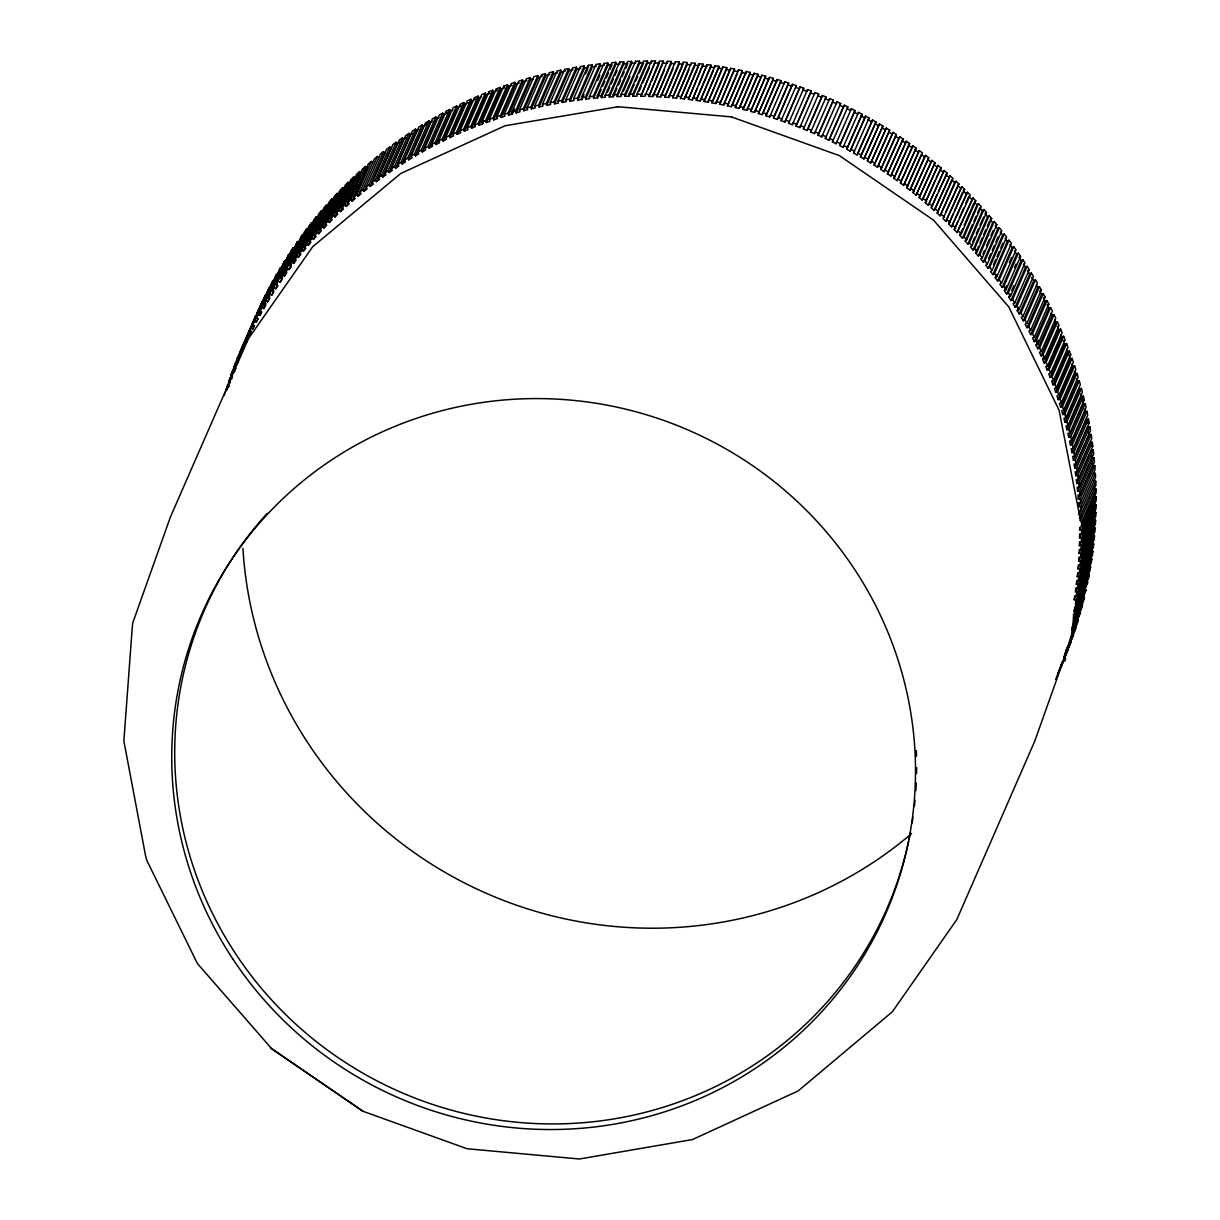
<?xml version="1.0" encoding="UTF-8"?>
<svg xmlns="http://www.w3.org/2000/svg" width="1220" height="1220" viewBox="0 0 1220 1220"><rect width="100%" height="100%" fill="white"/><g stroke="black" fill="none" stroke-linecap="round" stroke-linejoin="round"><path stroke-width="1.5" d="M1079.593 537.837L1094.127 504.592L1096.109 504.638L1081.576 537.883L1079.593 537.837L1079.624 533.933L1081.606 533.979L1096.139 500.734L1096.139 496.891L1094.157 496.86L1079.624 530.12L1081.606 530.136L1096.139 496.891M664.473 69.921L652.852 96.532L648.872 96.395L663.436 61.198L659.425 61.091L644.907 96.288L640.927 96.227L655.445 61.031L651.449 61L636.932 94.245L636.977 96.197L632.997 96.212L632.951 94.26L647.484 61.015L643.504 61.046L628.986 94.306L629.062 96.243L625.082 96.334L625.006 94.382L639.539 61.137L635.574 61.244L621.056 94.489L621.163 96.441L617.198 96.594L617.076 94.641L631.609 61.396L627.659 61.58L613.141 94.825L613.294 96.776L609.329 97.005L609.176 95.053L623.694 61.808L619.699 62.068L605.166 95.312L605.349 97.249L601.399 97.554L601.216 95.602L615.734 62.357L611.83 62.678L597.312 95.922L597.525 97.874L593.576 98.24L593.362 96.288L607.88 63.044L603.915 63.44L589.397 96.7L589.641 98.637L585.707 99.064L585.447 97.127L599.981 63.882L596.031 64.355L581.498 97.6L581.803 99.537L577.868 100.04L577.563 98.103L592.096 64.858L588.177 65.392L573.644 98.652L573.979 100.574L570.045 101.153L569.725 99.232L584.243 65.971L580.339 66.581L565.821 99.842L566.187 101.763L562.267 102.404L561.901 100.482L576.435 67.237L572.561 67.908L558.028 101.168L558.424 103.075L554.536 103.791L554.139 101.885L568.657 68.625L564.723 69.388L550.189 102.648L550.632 104.554L546.743 105.332L546.316 103.425L560.834 70.18L557.006 70.989L542.473 104.249L542.946 106.14L539.087 106.994L538.615 105.103L553.133 71.843L549.244 72.743L534.726 106.003L535.229 107.894L531.386 108.824L530.868 106.933L545.401 73.673L541.604 74.618L527.086 107.878L527.62 109.754L523.792 110.746L523.258 108.87L537.791 75.625L533.948 76.646L519.415 109.907L519.995 111.782L516.182 112.85L515.602 110.974L530.136 77.714L526.323 78.812L511.79 112.072L512.4 113.933L508.618 115.061L508.008 113.201L522.541 79.956L518.744 81.115L504.211 114.375L504.866 116.22L501.1 117.425L500.459 115.564L514.977 82.319L511.302 83.524L496.769 116.784L497.44 118.63L493.703 119.895L493.032 118.05L507.55 84.805L503.814 86.102L489.296 119.347L490.013 121.176L486.292 122.519L485.575 120.688L500.108 87.428L496.403 88.801L481.87 122.046L482.617 123.876L478.926 125.263L478.194 123.449L492.712 90.204L493.459 92.019L478.926 125.263M652.852 96.532L667.401 61.335L671.351 61.503L671.274 63.455L656.756 96.7L660.721 96.898L673.074 68.64M648.872 96.395L663.436 61.198M667.401 61.335L667.37 63.272L663.405 63.15M1079.41 545.645L1093.944 512.4L1095.926 512.491L1081.393 545.736L1079.41 545.645L1079.517 541.741L1081.499 541.832L1081.576 537.883M1096.109 504.638L1096.033 508.587L1081.499 541.832M656.756 96.7L671.351 61.503M660.721 96.898L675.316 61.701L679.357 61.961L679.25 63.897L664.732 97.158L668.697 97.432L682.499 65.849M1079.09 553.392L1093.623 520.147L1095.606 520.269L1081.072 553.514L1079.09 553.392L1079.273 549.488L1081.255 549.61L1081.393 545.736M1095.926 512.491L1095.789 516.365L1081.255 549.61M664.732 97.158L679.357 61.961M668.697 97.432L683.337 62.235L687.302 62.556L687.165 64.492L672.632 97.737L676.597 98.088L688.949 69.83M683.337 62.235L683.23 64.172L679.25 63.897M1078.632 561.139L1093.15 527.894L1095.133 528.046L1080.6 561.307L1078.632 561.139L1078.877 557.25L1080.859 557.403L1081.072 553.514M1080.859 557.403L1095.392 524.158L1095.606 520.269M672.632 97.737L687.302 62.556M676.597 98.088L691.267 62.906L695.171 63.287L694.988 65.224L680.47 98.469L684.42 98.896L698.221 67.298M1091.092 538.981L1092.54 535.641L1094.523 535.839L1079.99 569.099L1078.022 568.901L1078.343 565.012L1080.31 565.211L1080.6 561.307M1095.133 528.046L1094.843 531.95L1080.31 565.211M680.47 98.469L695.171 63.287M684.42 98.896L699.121 63.699L703.132 64.172L688.385 99.354L692.335 99.842L697.428 88.206M699.121 63.699L698.953 65.636L694.988 65.224M1090.893 551.089L1092.861 551.364L1078.327 584.609L1076.36 584.334L1076.833 580.476L1078.8 580.735L1093.318 547.49L1093.76 543.647L1079.227 576.892L1077.26 576.663L1077.656 572.775L1079.624 573.004L1079.99 569.099M1094.523 535.839L1094.157 539.758L1079.624 573.004M688.385 99.354L703.132 64.172M692.335 99.842L707.082 64.66L711.001 65.178L710.757 67.115L696.223 100.36L700.173 100.925L713.258 71.004M698.877 84.881L707.082 64.66M1078.8 580.735L1079.227 576.892M696.223 100.36L711.001 65.178M700.173 100.925L714.95 65.743L718.885 66.337L718.611 68.274L704.077 101.519L708.012 102.144L722.819 66.978L726.784 67.649L726.464 69.57L711.931 102.816L715.85 103.517L730.704 68.35L734.577 69.082L719.708 104.249L723.612 105.027L737.414 73.429M714.95 65.743L714.707 67.68L710.757 67.115M1075.491 590.739L1075.857 588.162L1077.824 588.467L1078.327 584.609M1092.861 551.364L1092.357 555.207L1077.824 588.467M704.077 101.519L718.885 66.337M708.012 102.144L722.819 66.978M1088.652 566.461L1090.619 566.797L1076.086 600.042L1074.134 599.706L1074.744 595.863L1076.696 596.199L1077.275 592.325L1075.323 592.02L1077.504 587.034M1089.841 558.775L1091.809 559.08L1091.229 562.938L1076.696 596.199M711.931 102.816L726.784 67.649M715.85 103.517L730.704 68.35M1076.086 600.042L1075.43 603.915L1089.963 570.67L1090.619 566.797M719.708 104.249L734.577 69.082M723.612 105.027L738.496 69.86L742.385 70.668L742.004 72.575L727.471 105.82L731.375 106.658L746.289 71.507L750.193 72.392L749.766 74.283L735.233 107.543L739.122 108.443L754.082 73.307L757.986 74.252L757.529 76.143L743.01 109.403L746.869 110.379L761.859 75.243L765.702 76.25L750.681 111.386L754.524 112.423L769.545 77.302L773.404 78.385L772.87 80.261L758.352 113.506L762.18 114.619L777.231 79.498L781.013 80.642L780.449 82.502L765.931 115.748L769.744 116.937L784.826 81.816L788.699 83.067L773.571 118.157L777.369 119.407L792.497 84.317L796.279 85.598L795.638 87.428L799.405 88.74L800.045 86.91L803.766 88.252L803.111 90.067L806.847 91.454L807.518 89.624L811.269 91.043L796.05 126.117L799.771 127.551L814.99 92.491L818.696 93.97L817.964 95.77L821.655 97.28L822.387 95.48L826.047 97.02L825.284 98.805L828.944 100.375L829.707 98.591L833.382 100.208L818.056 135.222L821.701 136.869L822.509 135.1L826.123 136.777L825.299 138.531L828.898 140.224L844.255 105.225L847.824 106.948L832.437 141.932L836.02 143.701L836.889 141.962L840.473 143.777L839.573 145.5L843.127 147.33L844.027 145.607L847.564 147.483L846.634 149.191L850.142 151.082L865.605 116.129L869.082 118.05L853.603 152.988L857.08 154.94L872.559 120.002L875.99 121.969L860.481 156.892L863.928 158.905L879.437 123.982L882.884 126.041L867.344 160.948L870.745 163.023L886.299 128.13L889.685 130.235L874.115 165.127L877.485 167.262L893.055 132.385L896.395 134.535L880.794 169.397L884.119 171.608L899.735 136.747L903.09 139.004L887.443 173.835L890.737 176.092L906.369 141.261L909.601 143.518L893.924 178.333L897.173 180.651L912.85 145.836L916.098 148.184L900.39 182.985L903.593 185.364L919.301 150.563L922.488 152.973L906.75 187.743L909.922 190.167L925.644 155.398L928.771 157.853L913.018 192.607L916.128 195.093L931.897 160.338L934.962 162.824L919.178 197.564L922.259 200.095L938.043 165.371L941.123 167.963L925.309 202.672L928.328 205.265L944.143 170.556L947.101 173.149L931.272 207.827L934.245 210.481L950.09 175.802L953.049 178.486L937.189 213.149L940.117 215.848L955.977 181.185L958.889 183.915L942.999 218.548L945.881 221.293L961.772 186.66L964.623 189.435L948.702 224.053L951.524 226.844L967.445 192.242L970.251 195.063L954.299 229.65L957.075 232.501L973.026 197.915L975.756 200.766L961.238 234.026L959.789 235.323L962.504 238.22L963.952 236.924L978.486 203.664L981.215 206.637L966.697 239.882L965.218 241.163L967.887 244.107L969.366 242.826L983.884 209.581L986.507 212.524L971.974 245.769L970.495 247.019L973.102 250.024L974.597 248.758L989.13 215.513L991.692 218.502L977.159 251.747L975.649 252.982L978.211 256.017L979.721 254.782L994.254 221.537L996.801 224.617L982.283 257.877L980.743 259.067L983.244 262.147L984.784 260.958L999.317 227.698L1001.803 230.824L987.285 264.084L985.714 265.243L988.169 268.369L989.725 267.195L1004.258 233.95L1006.637 237.046L992.119 270.306L990.533 271.45L992.928 274.607L994.513 273.463L1009.031 240.218L1011.41 243.421L996.877 276.665L995.276 277.779L997.609 280.996L999.211 279.883L1013.744 246.623L1016.062 249.871L1001.529 283.116L999.897 284.199L1002.184 287.447L1003.801 286.364L1018.334 253.119L1020.576 256.398L1006.058 289.643L1004.411 290.695L1006.622 293.989L1008.269 292.922L1022.802 259.677L1024.983 262.986L1010.465 296.246L1008.803 297.268L1010.953 300.593L1012.615 299.571L1027.148 266.311L1029.268 269.666L1014.75 302.911L1013.057 303.902L1015.162 307.272L1016.839 306.266L1031.373 273.021L1033.431 276.406L1018.913 309.651L1017.205 310.612L1019.234 314.013L1020.942 313.052L1035.46 279.807L1037.473 283.208L1022.939 316.468L1021.216 317.398L1023.199 320.829L1024.907 319.899L1039.44 286.639L1041.377 290.101L1026.859 323.346L1025.12 324.245L1027.026 327.707L1028.765 326.808L1043.283 293.562L1045.174 297.039L1030.641 330.284L1028.887 331.154L1030.732 334.661L1032.486 333.792L1047.004 300.532L1048.819 304.039L1034.301 337.299L1032.532 338.138L1034.301 341.661L1036.085 340.822L1050.603 307.577L1052.357 311.115L1037.823 344.36L1036.039 345.168L1037.763 348.737L1039.547 347.929L1054.065 314.668L1055.757 318.252L1041.224 351.497L1039.425 352.275L1041.072 355.859L1042.887 355.081L1057.404 321.836L1059.021 325.435L1044.503 358.68L1042.688 359.427L1044.274 363.041L1046.089 362.294L1060.607 329.049L1062.132 332.602L1047.614 365.847L1045.769 366.564L1047.294 370.209L1049.124 369.492L1063.657 336.247L1065.136 339.892L1050.618 373.152L1048.773 373.823L1050.222 377.498L1052.067 376.812L1066.6 343.567L1064.755 344.238L1050.222 377.498M738.496 69.86L738.146 71.766L734.226 71.004M1089.277 574.513L1088.56 578.311L1074.027 611.571L1074.744 607.758L1089.277 574.513L1087.325 574.132M727.471 105.82L742.385 70.668M731.375 106.658L746.289 71.507M735.233 107.543L750.193 72.392M739.122 108.443L754.082 73.307M743.01 109.403L757.986 74.252M746.869 110.379L761.859 75.243M1082.491 596.9L1084.412 597.373L1083.497 601.14L1071.877 627.736M750.681 111.386L765.702 76.25M754.524 112.423L769.545 77.302M1080.6 604.403L1082.521 604.907L1081.53 608.673L1072.075 630.283M758.352 113.506L773.404 78.385M762.18 114.619L777.231 79.498M224.19 395.631L224.938 393.175M765.931 115.748L781.013 80.642M769.744 116.937L770.308 115.076L774.182 116.312L788.699 83.067M784.826 81.816L784.262 83.677L780.449 82.502M1076.391 619.348L1078.297 619.928L1077.168 623.633L1069.178 641.918M226.096 389.454L232.379 374.113M1074.103 626.729L1075.994 627.339L1074.789 631.045L1064.618 654.317M773.571 118.157L774.182 116.312M777.369 119.407L792.497 84.317M230.397 382.699L228.521 382.058L236.314 363.423M799.405 88.74L784.887 122L781.12 120.673L781.745 118.843L777.963 117.562M784.887 122L800.045 86.91M232.517 376.614L231.648 379.054L229.772 378.383M1072.395 635.33L1034.712 741.257L956.8 919.59L892.323 1011.807L798.109 1090.954L692.487 1139.556L579.409 1159L467.138 1148.752L362.981 1111.283L271.74 1048.788L197.411 963.556L146.797 860.374L145.668 856.272L123.86 740.982L132.141 629.062L132.66 623.145L170.343 517.219L248.255 338.885L312.732 246.669L400.831 173.423L505.126 125.736L618.174 106.719M249.703 330.483L231.068 374.723L241.956 349.774M245.601 341.463L246.943 337.772M807.518 89.624L792.329 124.699L788.577 123.327L789.248 121.497L785.512 120.155M792.329 124.699L792.985 122.884L796.751 124.303L811.269 91.043M232.41 371.017L234.27 371.719L235.643 368.074L233.767 367.373L235.17 363.728L265.472 294.935L249.2 331.718L251 332.572L249.307 336.079L247.507 335.21L245.86 338.733L247.66 339.556L246.043 343.094L244.229 342.256L242.627 345.824L244.458 346.617L242.887 350.186L241.072 349.393L255.59 316.132L254.08 319.671M796.05 126.117L796.751 124.303M799.771 127.551L800.472 125.751L804.178 127.215L803.431 129.015L807.137 130.525L821.655 97.28M814.99 92.491L814.289 94.306L810.568 92.857M1068.247 649.391L1057.404 674.919M235.17 363.728L237.031 364.46L238.449 360.845L236.604 360.113L238.052 356.514L239.898 357.292L241.346 353.952M251.137 326.853L252.586 323.269M807.137 130.525L822.387 95.48M1064.419 659.029L1065.395 656.634M239.898 357.292L241.392 353.693L239.562 352.931L241.072 349.393M829.707 98.591L814.426 133.62L810.751 132.05L811.513 130.266L807.869 128.74M814.426 133.62L815.189 131.836L818.864 133.453M1060.866 667.416L1062.422 663.802M236.604 360.113L262.041 301.965L260.378 305.473M252.708 324.703L269.04 287.981L252.708 324.703L254.492 325.603L252.723 329.08L250.954 328.18M256.337 317.795L272.716 281.118L256.337 317.795L258.091 318.725L256.276 322.156L254.507 321.241M228.521 382.058L235.048 367.098M246.043 343.094L248.224 338.108M249.307 336.079L251.488 331.093M260.073 310.978L276.513 274.347L260.073 310.978L261.827 311.923L259.936 315.339L258.198 314.379M225.654 391.513L230.016 381.54M234.27 371.719L235.734 368.394M252.723 329.08L254.187 325.755M256.276 322.156L257.725 318.832M259.174 315.507L260.638 312.183M263.947 304.237L280.432 267.668L263.947 304.237L265.67 305.229L263.718 308.599L261.995 307.608M226.722 390.217L228.902 385.23M259.936 315.339L261.385 312.015M264.008 306.937L265.457 303.612M267.912 297.588L284.504 261.004L267.912 297.588L269.62 298.61L267.607 301.935L265.899 300.928M263.718 308.599L265.899 303.612M272.045 290.97L288.683 254.446L272.045 290.97L273.738 292.022L271.663 295.316L269.971 294.264M267.607 301.935L269.788 296.948M274.149 287.691L275.827 288.774L277.962 285.51L276.299 284.443L290.817 251.183L293.029 247.904L294.676 249.002M271.663 295.316L273.844 290.329M276.299 284.443L293.029 247.904M275.827 288.774L277.275 285.45M280.691 277.931L297.436 241.514L280.691 277.931L282.354 279.044L280.158 282.262L278.495 281.149M280.158 282.262L285.236 270.627M285.175 271.602L301.996 235.17L285.175 271.602L286.807 272.731L284.534 275.903L282.903 274.774M284.534 274.058L285.983 270.733M284.534 275.903L287.447 269.254M287.478 268.415L289.079 269.589L291.412 266.448L289.796 265.289L304.329 232.044L306.632 228.979L308.218 230.183M289.796 265.289L292.098 262.239L306.632 228.979M289.079 269.589L291.26 264.603M292.724 261.278L294.904 256.291M292.098 262.239L293.7 263.428L296.079 260.333L294.477 259.143L309.011 225.898L311.42 222.833L312.976 224.053M293.7 263.428L311.42 222.833M294.477 259.143L296.887 256.078L298.458 257.298L300.898 254.263L299.327 253.043L313.845 219.783L316.361 216.718L317.901 217.968L312.091 231.266M298.458 257.298L302.087 248.987M305 242.338L307.165 237.351M308.629 234.026L310.81 229.04M299.327 253.043L301.828 249.963L316.361 216.718M301.828 249.963L303.383 251.213L305.869 248.209L304.329 246.974L318.847 213.713L321.363 210.755L322.873 212.036L320.692 217.023M303.383 251.213L307.73 241.24M304.329 246.974L306.83 244.015L321.363 210.755M309.377 241.057L323.91 207.812L326.518 204.853L311.985 238.098L309.377 241.057L310.902 242.338L308.355 245.296L306.83 244.015M308.355 245.296L311.985 236.985M313.433 233.645L315.614 228.658M317.063 225.334L319.243 220.347M311.985 238.098L313.479 239.41L316.087 236.497L314.592 235.201L329.11 201.956L331.718 199.104L333.182 200.431M313.479 239.41L319.289 226.112M320.753 222.787L327.28 207.812M314.592 235.201L317.185 232.364L331.718 199.104M317.185 232.364L318.664 233.691L321.317 230.824L319.853 229.497L334.371 196.252L337.071 193.4L338.519 194.758L324.002 228.018L322.553 226.661L337.071 193.4M318.664 233.691L332.465 202.093M324.002 228.018L326.716 225.212L325.267 223.855L339.785 190.594L342.53 187.819L343.948 189.191M325.267 223.855L327.997 221.064L342.53 187.819M327.997 221.064L329.43 222.452L332.191 219.691L330.772 218.304L345.29 185.059L348.081 182.329L349.484 183.732L334.966 216.977L333.563 215.574L348.081 182.329M329.43 222.452L343.232 190.854M334.966 216.977L337.772 214.278L336.385 212.875L350.902 179.63L353.739 176.946L355.111 178.379L340.594 211.624L339.206 210.206L353.739 176.946M340.594 211.624L343.46 208.971L342.088 207.552L356.606 174.292L359.488 171.684L360.83 173.133L346.312 206.393L344.955 204.929L359.488 171.684M346.312 206.393L349.225 203.786L347.883 202.337L362.401 169.077L365.39 166.469L366.702 167.948L352.183 201.193L350.857 199.729L365.39 166.469M352.183 201.193L355.142 198.646L353.83 197.183L368.348 163.922L371.322 161.421L372.618 162.931M353.83 197.183L356.789 194.681L371.322 161.421M356.789 194.681L358.085 196.176L374.327 158.935L377.407 156.45L378.673 157.959M358.085 196.176L361.105 193.69L359.808 192.18L362.874 189.695L377.407 156.45M362.874 189.695L364.139 191.22L380.457 154.01L383.507 151.631L384.742 153.171L370.224 186.416L368.974 184.876L383.507 151.631M370.224 186.416L373.32 184.037L372.085 182.497L386.618 149.236L389.76 146.873L390.979 148.444L376.446 181.688L375.241 180.118L389.76 146.873M376.446 181.688L379.603 179.355L378.398 177.8L392.916 144.54L396.103 142.237L397.293 143.823L382.76 177.068L381.585 175.482L396.103 142.237M382.76 177.068L385.962 174.811L384.773 173.225L399.306 139.964L402.463 137.768L403.622 139.37L389.088 172.63L387.945 171.013L402.463 137.768M389.088 172.63L392.337 170.419L391.178 168.802L405.711 135.557L408.974 133.361L410.103 134.993L395.57 168.238L394.441 166.621L408.974 133.361M395.57 168.238L398.849 166.088L397.72 164.471L412.253 131.211L415.562 129.091L416.661 130.738L402.127 163.983L401.029 162.336L415.562 129.091M402.127 163.983L405.452 161.894L404.354 160.247L418.887 126.987L422.227 124.928L423.294 126.59L408.761 159.835L407.693 158.173L422.227 124.928M408.761 159.835L412.116 157.807L411.064 156.145L425.582 122.9L428.967 120.887L429.989 122.579L415.471 155.825L414.434 154.147L428.967 120.887M415.471 155.825L418.872 153.857L417.835 152.165L432.368 118.919L435.784 116.983L436.775 118.675L422.257 151.921L421.251 150.228L435.784 116.983M422.257 151.921L425.688 150.014L424.682 148.321L439.215 115.061L442.662 113.185L443.638 114.909L429.104 148.154L428.128 146.43L442.662 113.185M429.104 148.154L432.582 146.308L431.605 144.585L446.139 111.34L449.616 109.525L450.561 111.249L436.028 144.509L435.098 142.77L449.616 109.525M436.028 144.509L439.536 142.725L438.59 140.986L453.123 107.741L456.646 105.987L457.546 107.726L443.028 140.986L442.113 139.232L456.646 105.987M443.028 140.986L446.566 139.263L445.651 137.509L460.184 104.264L463.737 102.572L464.606 104.34L450.073 137.585L449.204 135.816L463.737 102.572M450.073 137.585L453.642 135.923L452.772 134.154L467.306 100.909L470.889 99.277L471.728 101.062L457.195 134.307L456.356 132.538L470.889 99.277M457.195 134.307L460.794 132.721L459.955 130.936L474.488 97.691L478.103 96.121L478.911 97.92L464.393 131.165L463.57 129.381L478.103 96.121M464.393 131.165L468.022 129.64L467.199 127.841L481.732 94.596L485.377 93.101L486.155 94.901L471.637 128.161L470.859 126.346L485.377 93.101M471.637 128.161L475.281 126.697L474.504 124.882L489.037 91.637L492.712 90.204M482.617 123.876L484.065 120.551M486.292 122.519L500.825 89.258L500.108 87.428M493.703 119.895L508.237 86.635L507.55 84.805M501.1 117.425L515.618 84.18L514.977 82.319M508.618 115.061L523.136 81.816L522.541 79.956M512.4 113.933L514.581 108.946M516.182 112.85L530.715 79.59L530.136 77.714M523.792 110.746L538.325 77.501L537.791 75.625M531.386 108.824L545.904 75.564L545.401 73.673M539.087 106.994L553.605 73.749L553.133 71.843M546.743 105.332L561.276 72.087L560.834 70.18M554.536 103.791L569.054 70.546L568.657 68.625M562.267 102.404L576.801 69.159L576.435 67.237M570.045 101.153L584.578 67.908L584.243 65.971M585.6 73.978L587.781 68.991M577.868 100.04L592.386 66.795L592.096 64.858M581.803 99.537L583.968 94.55M585.707 99.064L600.225 65.819L599.981 63.882M597.632 80.337L599.813 75.35M593.576 98.24L608.109 64.98L607.88 63.044M597.525 97.874L601.155 89.563M602.619 86.239L604.8 81.252M606.249 77.912L608.429 72.925M609.878 69.601L612.059 64.614L608.109 64.98M601.399 97.554L615.917 64.294L615.734 62.357M607.529 92.262L609.71 87.276M611.159 83.951L613.34 78.965M614.804 75.64L616.984 70.653M609.329 97.005L623.847 63.745L623.694 61.808M613.294 96.776L616.923 88.465M618.372 85.141L620.553 80.154M622.002 76.829L624.183 71.843M625.631 68.518L627.812 63.531L623.847 63.745M617.198 96.594L631.716 63.348L631.609 61.396M623.344 91.454L629.886 76.494M625.082 96.334L639.615 63.074L639.539 61.137M629.062 96.243L634.141 84.607M635.589 81.282L637.77 76.296M639.219 72.971L643.58 62.998L639.615 63.074M632.997 96.212L647.515 62.952L647.484 61.015M639.143 91.21L641.323 86.223M642.787 82.899L649.314 67.939M640.927 96.227L655.445 61.031M647.805 89.639L649.986 84.653M651.434 81.328L659.425 63.044L655.445 62.982M781.12 120.673L796.279 85.598M788.577 123.327L803.766 88.252M803.431 129.015L818.696 93.97M810.751 132.05L826.047 97.02M818.056 135.222L833.382 100.208M821.701 136.869L837.027 101.855L840.656 103.517L825.299 138.531M828.898 140.224L844.255 105.225M836.02 143.701L851.407 108.717L855.006 110.532L840.473 143.777M840.305 143.838L855.006 110.532M843.127 147.33L858.544 112.362L862.082 114.238L847.564 147.483M846.634 149.191L862.082 114.238M850.142 151.082L865.605 116.129M857.08 154.94L872.559 120.002M860.481 156.892L875.99 121.969M863.928 158.905L879.437 123.982M867.344 160.948L882.884 126.041M870.745 163.023L886.299 128.13M874.115 165.127L889.685 130.235M877.485 167.262L893.055 132.385M880.794 169.397L896.395 134.535M884.119 171.608L899.735 136.747M887.443 173.835L903.09 139.004M890.737 176.092L906.369 141.261M893.924 178.333L909.601 143.518M897.173 180.651L912.85 145.836M900.39 182.985L916.098 148.184M903.593 185.364L919.301 150.563M906.75 187.743L921.283 154.498L924.44 156.923L909.922 190.167M913.018 192.607L928.771 157.853M916.128 195.093L931.897 160.338M919.178 197.564L934.962 162.824M922.259 200.095L938.043 165.371M925.309 202.672L934.749 181.063M936.197 177.739L941.123 167.963M928.328 205.265L944.143 170.556M931.272 207.827L937.082 194.529M938.531 191.204L947.101 173.149M934.245 210.481L950.09 175.802M937.189 213.149L951.707 179.889L954.635 182.588L940.117 215.848M945.896 211.899L958.889 183.915M945.881 221.293L961.772 186.66M948.702 224.053L953.064 214.079M954.513 210.755L962.504 192.455M951.524 226.844L967.445 192.242M954.299 229.65L957.929 221.338M959.377 218.014L963.739 208.025M965.92 203.038L968.817 196.389M957.075 232.501L973.026 197.915M959.789 235.323L962.687 228.674M964.151 225.349L973.59 203.74M962.504 238.22L977.037 204.975L978.486 203.664M965.218 241.163L972.477 224.541M973.941 221.216L976.122 216.23M977.571 212.905L979.751 207.918L982.42 210.862L967.887 244.107M972.66 242.033L974.841 237.046M976.305 233.721L978.47 228.735M979.934 225.41L983.564 217.099M973.102 250.024L987.636 216.763L989.13 215.513M975.649 252.982L978.547 246.318M979.995 242.993L982.176 238.007M983.64 234.682L985.806 229.695M987.27 226.371L989.451 221.384M978.211 256.017L992.729 222.757L994.254 221.537M982.923 254.08L984.372 250.756M986.553 245.769L989.451 239.12M990.914 235.796L993.08 230.809M983.244 262.147L997.777 228.902L999.317 227.698M988.627 258.594L990.808 253.608M992.256 250.283L994.437 245.296M995.886 241.972L998.067 236.985M988.169 268.369L1002.687 235.124L1004.258 233.95M993.431 264.801L995.611 259.814M997.06 256.474L999.241 251.488M1000.705 248.163L1002.87 243.177M992.928 274.607L1007.445 241.362L1009.031 240.218M995.276 277.779L996.725 274.454M997.609 280.996L1012.143 247.736L1013.744 246.623M1009.352 262.59L1011.517 257.603M1002.184 287.447L1016.702 254.202L1018.334 253.119M1004.411 290.695L1006.591 285.709M1014.582 267.424L1016.031 264.099M1006.622 293.989L1021.155 260.729L1022.802 259.677M1008.803 297.268L1010.251 293.944M1011.7 290.619L1013.881 285.632M1010.953 300.593L1025.471 267.332L1027.148 266.311M1015.162 307.272L1029.68 274.012L1031.373 273.021M1017.205 310.612L1018.654 307.287M1019.234 314.013L1033.767 280.768L1035.46 279.807M1023.199 320.829L1037.717 287.584L1039.44 286.639M1027.026 327.707L1041.544 294.462L1043.283 293.562M1030.732 334.661L1045.25 301.401L1047.004 300.532M1034.301 341.661L1048.834 308.416L1050.603 307.577M1036.039 345.168L1038.22 340.182M1037.763 348.737L1052.28 315.477L1054.065 314.668M1041.072 355.859L1055.605 322.614L1057.404 321.836M1042.688 359.427L1044.137 356.103M1044.274 363.041L1058.792 329.796L1060.607 329.049M1047.294 370.209L1061.827 336.949L1063.657 336.247M1053.028 384.834L1067.546 351.589L1069.406 350.933L1054.873 384.193L1053.028 384.834L1051.64 381.143L1053.501 380.503L1068.018 347.242L1066.6 343.567M1055.681 392.215L1070.214 358.97L1072.075 358.36L1057.557 391.605L1055.681 392.215L1054.37 388.509L1056.23 387.899L1070.764 354.654L1069.406 350.933M1058.213 399.657L1072.731 366.412L1074.622 365.832L1060.088 399.077L1058.213 399.657L1056.962 395.921L1058.838 395.341L1073.371 362.096L1072.075 358.36M1060.607 407.144L1075.125 373.884L1077.016 373.35L1062.498 406.595L1060.607 407.144L1059.418 403.393L1061.309 402.844L1075.842 369.599L1074.622 365.832M1062.833 414.587L1077.367 381.341L1079.273 380.823L1064.74 414.083L1062.833 414.587L1061.72 410.82L1063.627 410.301L1078.16 377.056L1077.016 373.35M1064.953 422.15L1079.486 388.906L1081.393 388.433L1066.875 421.678L1064.953 422.15L1063.916 418.368L1065.822 417.896L1080.356 384.635L1079.273 380.823M1066.936 429.76L1081.454 396.515L1083.39 396.073L1068.857 429.318L1066.936 429.76L1065.96 425.963L1067.881 425.521L1082.414 392.261L1081.393 388.433M1068.751 437.324L1083.284 404.079L1085.22 403.667L1070.687 436.928L1068.751 437.324L1067.851 433.512L1069.787 433.1L1084.305 399.855L1083.39 396.073M1070.443 444.934L1084.961 411.674L1086.913 411.308L1072.38 444.553L1070.443 444.934L1069.604 441.091L1071.541 440.725L1086.074 407.465L1085.22 403.667M1071.999 452.65L1086.532 419.39L1088.484 419.055L1073.951 452.315L1071.999 452.65L1071.236 448.792L1073.188 448.457L1087.721 415.212L1086.913 411.308M1073.402 460.306L1087.935 427.061L1089.887 426.756L1075.369 460.016L1073.402 460.306L1072.715 456.448L1074.668 456.143L1089.201 422.898L1088.484 419.055M1074.668 468.007L1089.201 434.762L1091.153 434.488L1076.635 467.748L1074.668 468.007L1074.057 464.134L1076.009 463.874L1090.543 430.614L1089.887 426.756M1075.796 475.739L1090.329 442.479L1092.281 442.25L1077.763 475.495L1075.796 475.739L1075.247 471.85L1077.214 471.621L1091.747 438.376L1091.153 434.488M1076.772 483.486L1091.305 450.241L1093.272 450.043L1078.755 483.288L1076.772 483.486L1076.299 479.597L1078.266 479.399L1092.8 446.154L1092.281 442.25M1077.611 491.172L1092.129 457.927L1094.111 457.774L1079.578 491.019L1077.611 491.172L1077.199 487.283L1079.181 487.131L1093.699 453.87L1093.272 450.043M1078.297 498.98L1092.83 465.72L1094.813 465.598L1080.279 498.858L1078.297 498.98L1077.977 495.076L1079.944 494.954L1094.477 461.709L1094.111 457.774M1093.379 473.467L1095.362 473.375L1080.828 506.62L1078.846 506.712L1095.102 469.471L1094.813 465.598M1093.776 481.305L1095.758 481.244L1081.24 514.505L1079.258 514.55L1095.575 477.34L1095.362 473.375M1080.234 520.665L1095.911 485.148L1095.758 481.244M1096.017 489.052L1081.499 522.312L1081.576 526.232L1096.094 492.971L1096.017 489.052L1094.035 489.083L1093.959 486.475M1078.022 568.901L1085.998 550.616M1087.462 547.292L1089.643 542.305M1077.26 576.663L1082.338 565.028M1083.787 561.703L1085.968 556.716M1087.432 553.392L1089.597 548.39M1076.36 584.334L1087.249 559.4M1074.134 599.706L1091.809 559.08M1083.68 586.713L1085.861 581.726M1073.28 615.383L1087.798 582.138L1073.203 617.549M1073.112 619.684L1086.181 589.763L1072.959 621.849M1072.792 623.984L1084.412 597.373M1071.633 629.84L1082.521 604.907M1071.77 632.372L1080.478 612.425L1071.419 634.491M1070.306 638.212L1078.297 619.928M1065.822 650.611L1075.994 627.339M1064.099 656.345L1073.554 634.736L1064.297 656.68M1060.805 665.342L1062.986 660.34L1064.846 660.996L1065.639 658.525L1063.718 657.9M1064.435 657.016L1070.977 642.055L1064.618 657.702M1058.075 672.662L1063.077 660.706M1055.651 679.281L1063.931 660.218M257.161 312.579L258.762 309.011M837.027 101.855L836.234 103.624L832.589 101.977M1058.213 673.333L1059.28 670.97M840.656 103.517L839.817 105.271L843.432 106.979M847.824 106.948L846.97 108.687L850.553 110.456L851.407 108.717M832.437 141.932L833.306 140.193L829.737 138.47M858.544 112.362L857.66 114.085L854.107 112.255M869.082 118.05L868.121 119.728L871.614 121.68M853.603 152.988L854.564 151.295L851.072 149.374M924.44 156.923L925.644 155.398M319.853 229.497L322.553 226.661M954.635 182.588L955.977 181.185M330.772 218.304L333.563 215.574M964.623 189.435L963.22 190.793L966.057 193.599M336.385 212.875L339.206 210.206M355.111 178.379L357.033 176.61M342.088 207.552L344.955 204.929M975.756 200.766L974.307 202.078L977.037 204.975M347.883 202.337L350.857 199.729M982.42 210.862L983.884 209.581M986.507 212.524L985.013 213.774L987.636 216.763M991.692 218.502L990.167 219.722L992.729 222.757M364.139 191.22L367.205 188.78L365.939 187.255L368.974 184.876M996.801 224.617L995.261 225.822L997.777 228.902M372.085 182.497L375.241 180.118M378.398 177.8L381.585 175.482M397.293 143.823L399.413 142.313M384.773 173.225L387.945 171.013M403.622 139.37L405.772 137.891M391.178 168.802L394.441 166.621M410.103 134.993L412.284 133.559M397.72 164.471L401.029 162.336M1018.929 257.45L1020.576 256.398M416.661 130.738L418.872 129.335M404.354 160.247L407.693 158.173M423.294 126.59L426.649 124.562L425.582 122.9M411.064 156.145L414.434 154.147M1029.268 269.666L1027.591 270.657L1029.68 274.012M429.989 122.579L432.261 121.253M417.835 152.165L421.251 150.228M436.775 118.675L439.063 117.41M424.682 148.321L428.128 146.43M443.638 114.909L445.94 113.674M431.605 144.585L435.098 142.77M1039.638 291L1041.377 290.101M450.561 111.249L452.894 110.059M438.59 140.986L442.113 139.232M1045.174 297.039L1043.405 297.909L1045.25 301.401M457.546 107.726L461.084 106.003M445.651 137.509L449.204 135.816M1047.05 304.893L1048.819 304.039M464.606 104.34L468.175 102.678M452.772 134.154L456.356 132.538M471.728 101.062L474.122 99.994M459.955 130.936L463.57 129.381M478.911 97.92L481.336 96.898M467.199 127.841L470.859 126.346M486.155 94.901L488.595 93.925M474.504 124.882L478.194 123.449M493.459 92.019L497.15 90.615L496.403 88.801M481.87 122.046L485.575 120.688M500.825 89.258L504.531 87.931L503.814 86.102M489.296 119.347L493.032 118.05M508.237 86.635L511.973 85.369M496.769 116.784L500.459 115.564M1068.888 355.264L1070.764 354.654M515.618 84.18L519.384 82.975M504.211 114.375L508.008 113.201M523.136 81.816L526.933 80.688M511.79 112.072L515.602 110.974M530.715 79.59L533.247 78.888M519.415 109.907L523.258 108.87M538.325 77.501L540.872 76.845M527.086 107.878L530.868 106.933M545.904 75.564L549.747 74.649M534.726 106.003L538.615 105.103M553.605 73.749L557.479 72.895M542.473 104.249L546.316 103.425M1082.384 400.251L1084.305 399.855M561.276 72.087L563.853 71.568M550.189 102.648L554.139 101.885M569.054 70.546L572.958 69.83M558.028 101.168L561.901 100.482M576.801 69.159L580.705 68.503M565.821 99.842L569.725 99.232M1087.249 423.203L1089.201 422.898M584.578 67.908L588.497 67.329L588.177 65.392M573.644 98.652L577.563 98.103M592.386 66.795L596.321 66.276M581.498 97.6L585.447 97.127M600.225 65.819L602.863 65.529M589.397 96.7L593.362 96.288M1090.832 446.352L1092.8 446.154M597.312 95.922L601.216 95.602M615.917 64.294L618.555 64.096M605.166 95.312L609.176 95.053M613.141 94.825L617.076 94.641M631.716 63.348L634.37 63.242M621.056 94.489L625.006 94.382M628.986 94.306L632.951 94.26M1079.395 518.424L1081.378 518.393L1081.24 514.505M647.515 62.952L651.495 62.952L651.449 61M636.932 94.245L640.927 94.275M644.892 94.336L648.903 94.443M652.883 94.581L656.817 94.748M731.405 116.891L839.345 155.611L933.59 220.179L1008.772 306.891L1059.067 410.195L1080.645 521.23M671.274 63.455L675.255 63.654M660.798 94.962L664.839 95.206M668.804 95.48L672.769 95.8M1093.41 523.99L1095.392 524.158M687.165 64.492L691.13 64.843M617.396 106.658L731.756 116.922M676.734 96.151L680.638 96.532M684.603 96.959L688.598 97.417M702.918 66.094L706.868 66.597M692.548 97.905L696.483 98.439M700.417 99.003L704.367 99.598M718.611 68.274L722.545 68.899M708.301 100.223L712.251 100.909M726.464 69.57L730.383 70.272M716.17 101.611L720.059 102.343M723.963 103.105L727.867 103.913M742.004 72.575L745.893 73.413M731.756 104.767L735.66 105.637M749.766 74.283L753.655 75.198M739.549 106.552L743.468 107.512M757.529 76.143L761.402 77.119M747.326 108.488L751.169 109.495M765.199 78.126L769.058 79.178M755.028 110.547L758.886 111.63M772.87 80.261L776.713 81.374M762.713 112.758L766.495 113.887M788.105 84.912L791.902 86.162M227.286 385.749L229.177 386.389M861.168 115.93L864.675 117.837M858.041 153.247L861.472 155.214M874.999 123.632L878.446 125.66M864.919 157.243L868.365 159.301M881.862 127.703L885.278 129.777M871.766 161.375L875.167 163.495M888.633 131.867L892.003 134.017M878.537 165.63L881.877 167.796M895.312 136.152L898.652 138.348M885.202 169.992L888.556 172.249M901.961 140.59L905.255 142.847M270.382 1047.843L362.981 1111.283M891.851 174.506L895.068 176.763M908.458 145.088L911.706 147.406M898.316 179.081L901.565 181.445M914.924 149.74L918.126 152.103M904.767 183.808L907.954 186.218M911.111 188.642L914.253 191.098M927.551 159.347L930.662 161.833M917.364 193.583L920.444 196.085M933.712 164.303L936.777 166.85M923.51 198.616L926.59 201.224M939.827 169.427L942.862 172.02M929.625 203.816L932.583 206.393M945.79 174.582L948.763 177.236M935.557 209.047L938.531 211.731M941.459 214.43L944.371 217.16M957.517 185.303L960.399 188.048M947.238 219.92L950.09 222.696M350.902 179.63L352.305 181.033M952.927 225.487L955.717 228.308M969.747 197.35L971.608 199.241M958.493 231.16L961.238 234.026M963.952 236.924L966.697 239.882M969.366 242.826L971.974 245.769M974.597 248.758L977.159 251.747M979.721 254.782L982.283 257.877M984.784 260.958L987.285 264.084M1000.247 231.998L1002.687 235.124M989.725 267.195L992.119 270.306M1005.051 238.19L1007.445 241.362M994.513 273.463L996.877 276.665M1009.809 244.534L1012.143 247.736M999.211 279.883L1001.529 283.116M1014.43 250.954L1016.702 254.202M1003.801 286.364L1006.058 289.643M1019.676 258.548L1021.155 260.729M1008.269 292.922L1010.465 296.246M1023.321 264.008L1025.471 267.332M1012.615 299.571L1014.75 302.911M1016.839 306.266L1018.913 309.651M1031.723 277.367L1033.767 280.768M1020.942 313.052L1022.939 316.468M1036.405 285.297L1037.717 287.584M446.139 111.34L447.099 113.048M1024.907 319.899L1026.859 323.346M1040.279 292.144L1041.544 294.462M1028.765 326.808L1030.641 330.284M1032.486 333.792L1034.301 337.299M1047.644 306.067L1048.834 308.416M1036.085 340.822L1037.823 344.36M1051.137 313.113L1052.28 315.477M474.488 97.691L475.327 99.46M1039.547 347.929L1041.224 351.497M1054.507 320.219L1055.605 322.614M1042.887 355.081L1044.503 358.68M1057.206 326.182L1058.792 329.796M489.037 91.637L489.815 93.437M1046.089 362.294L1047.614 365.847M1060.805 334.524L1061.827 336.949M1049.124 369.492L1050.618 373.152M1063.291 340.578L1064.755 344.238M1052.067 376.812L1053.501 380.503M1066.631 349.118L1067.546 351.589M1054.873 384.193L1056.23 387.899M1069.33 356.499L1070.214 358.97M1057.557 391.605L1058.838 395.341M1071.907 363.926L1072.731 366.412M1060.088 399.077L1061.309 402.844M1074.347 371.383L1075.125 373.884M1062.498 406.595L1063.627 410.301M1076.62 378.825L1077.367 381.341M541.604 74.618L542.153 76.509M1064.74 414.083L1065.822 417.896M1066.875 421.678L1067.881 425.521M1080.813 393.968L1081.454 396.515M1068.857 429.318L1069.787 433.1M1082.689 401.532L1083.284 404.079M564.723 69.388L565.15 71.294M1070.687 436.928L1071.541 440.725M1084.412 409.127L1084.961 411.674M1072.38 444.553L1073.188 448.457M1073.951 452.315L1074.668 456.143M1075.369 460.016L1076.009 463.874M1088.789 432.17L1089.201 434.762M1076.635 467.748L1077.214 471.621M603.915 63.44L604.174 65.377M1077.763 475.495L1078.266 479.399M1078.755 483.288L1079.181 487.131M1091.87 455.334L1092.129 457.927M619.699 62.068L619.882 64.004M1079.578 491.019L1079.944 494.954M1092.617 463.127L1092.83 465.72M1080.279 498.858L1080.569 502.716L1078.587 502.808L1078.846 506.712M635.574 61.244L635.696 63.196M1080.828 506.62L1081.057 510.585L1079.075 510.646L1079.258 514.55M1094.127 494.268L1094.157 496.86M1079.593 527.513L1079.624 530.12M1081.606 530.136L1081.606 533.979M911.569 833.626A404.094 393.892 23.6 0 1 490.303 895.038A404.094 393.892 23.6 0 1 242.933 548.344M908.625 841.51A372.466 363.057 23.6 0 1 379.267 1082.064A372.466 363.057 23.6 0 1 267.226 513.361M916.327 750.559A372.466 363.057 23.6 0 1 916.525 756.247M916.662 767.685A372.466 363.057 23.6 0 1 916.586 773.419M916.266 782.996A372.466 363.057 23.6 0 1 915.823 790.652M915.03 800.198A372.466 363.057 23.6 0 1 914.451 805.917M912.987 817.278A372.466 363.057 23.6 0 1 912.118 822.92M910.486 832.269A372.466 363.057 23.6 0 1 909.007 839.665M232.974 959.194A373.366 363.941 23.6 0 0 875.99 934.093A373.366 363.941 23.6 0 0 521.916 398.864A373.366 363.941 23.6 0 0 232.974 959.194"/></g></svg>
